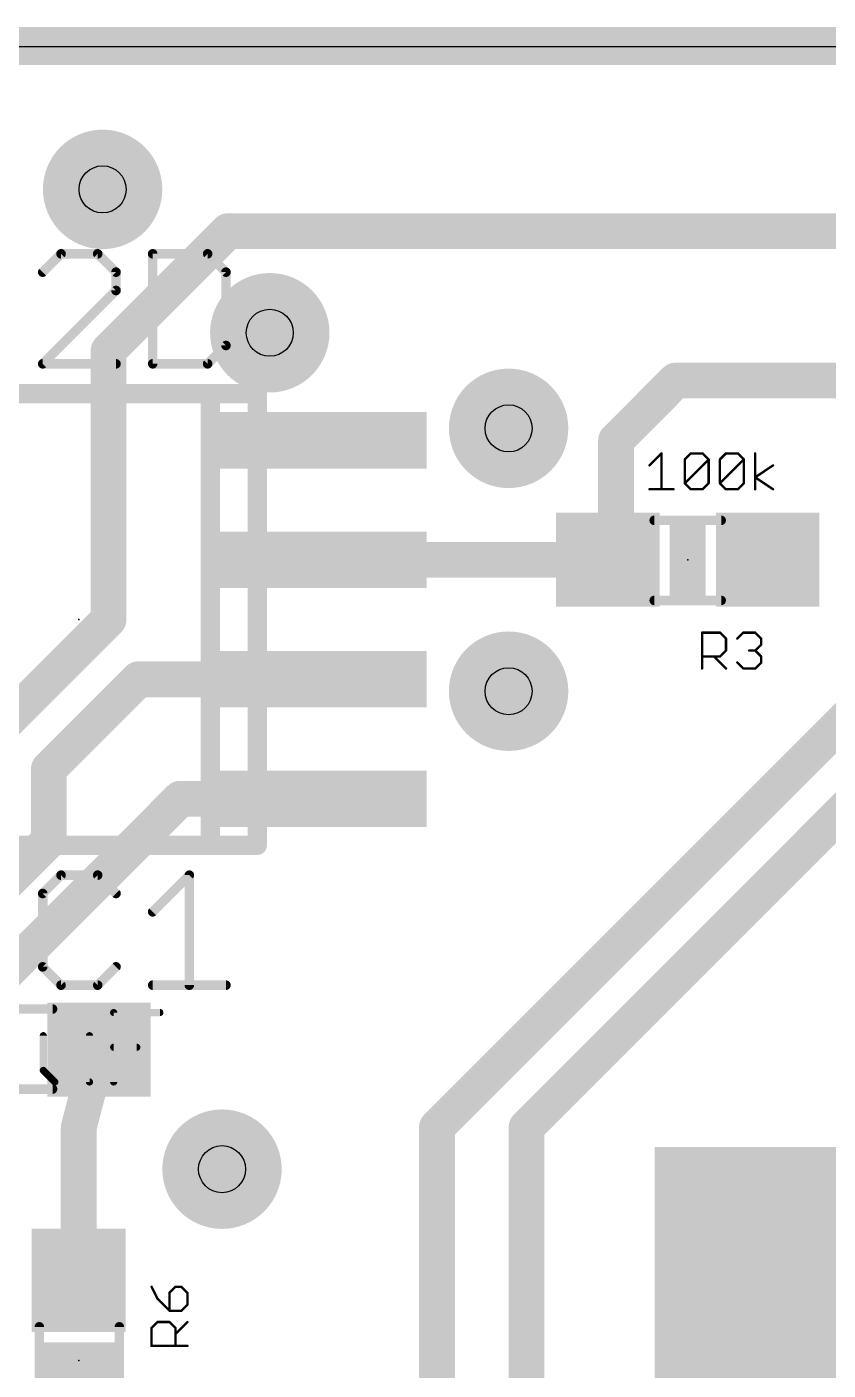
# Model space of a CAD drawing. Extents: x -0.5 to 48.5, y -14.8 to 29.2.
# Drawn here: x 25.36 to 33.88, y 14.88 to 29.16 of the extents above; entities that cross this region are included whole.
import ezdxf

# ---------------------------------------------------------------- set-up
doc = ezdxf.new("R2010")
doc.units = 0
for name, color, linetype in [('1', 22, 'CONTINUOUS'), ('18', 82, 'CONTINUOUS'), ('20', 7, 'CONTINUOUS'), ('21', 253, 'CONTINUOUS'), ('23', 7, 'CONTINUOUS'), ('25', 253, 'CONTINUOUS'), ('27', 253, 'CONTINUOUS'), ('44', 253, 'CONTINUOUS'), ('51', 253, 'CONTINUOUS')]:
    doc.layers.add(name, color=color, linetype=linetype)

# ---------------------------------------------------------------- blocks, each defined once
blk = doc.blocks.new('RECT')
blk.add_solid([(-0.5, -0.5), (0.5, -0.5), (-0.5, 0.5), (0.5, 0.5)])
blk = doc.blocks.new('ROUNDV')
at = {"const_width": 0.5}
blk.add_lwpolyline([(0, -0.25, 1), (0, 0.25, 1), (0, -0.25)], format="xyb", dxfattribs=at)

msp = doc.modelspace()

# ---------------------------------------------------------------- linework, layer by layer
at = {"layer": '1'}
for points, const_width in [([(-0.254, 28.956), (48.26, 28.956)], 0.4064), ([(27.4955, 26.9875), (26.2255, 25.7175)], 0.381), ([(41.4655, 26.9875), (27.4955, 26.9875)], 0.381), ([(26.2255, 25.7175), (26.2255, 22.86)], 0.381), ([(32.258, 25.4), (31.623, 24.765)], 0.381), ([(35.7505, 25.4), (32.258, 25.4)], 0.381), ([(31.623, 24.765), (31.623, 23.495)], 0.381), ([(28.508, 23.495), (31.535, 23.495)], 0.381), ([(31.623, 23.495), (31.535, 23.495)], 0.381), ([(26.2255, 22.86), (24.3205, 20.955)], 0.381), ([(25.5905, 21.2725), (26.543, 22.225)], 0.381), ([(26.543, 22.225), (28.508, 22.225)], 0.381), ([(34.163, 21.9075), (29.718, 17.4625)], 0.381), ([(25.5905, 20.5105), (25.5905, 21.2725)], 0.381), ([(24.4475, 18.415), (26.9875, 20.955)], 0.381), ([(26.9875, 20.955), (28.508, 20.955)], 0.381), ([(30.6705, 17.4625), (34.163, 20.955)], 0.381), ([(24.4475, 19.3675), (25.5905, 20.5105)], 0.381), ([(25.908, 17.4625), (26.123, 18.288)], 0.381), ([(25.908, 17.4625), (25.908, 15.836)], 0.381), ([(29.718, 17.4625), (29.718, 11.7475)], 0.381), ([(30.6705, 14.2875), (30.6705, 17.4625)], 0.381)]:
    msp.add_lwpolyline(points, dxfattribs=dict(at, const_width=const_width))
at = {"layer": '1', "const_width": 0.1905}
for points in [[(27.4955, 27.0828, 1), (27.4955, 26.8923)], [(27.5629, 26.9201, 1), (27.4281, 27.0549)], [(26.1581, 25.7849, 1), (26.2929, 25.6501)], [(26.3208, 25.7175, 1), (26.1303, 25.7175)], [(32.258, 25.4953, 1), (32.258, 25.3048)], [(32.3254, 25.3326, 1), (32.1906, 25.4674)], [(31.5556, 24.8324, 1), (31.6904, 24.6976)], [(31.7183, 24.765, 1), (31.5278, 24.765)], [(28.508, 23.5903, 1), (28.508, 23.3998)], [(31.535, 23.5903, 1), (31.535, 23.3998)], [(31.5278, 23.495, 1), (31.7183, 23.495)], [(31.535, 23.3998, 1), (31.535, 23.5903)], [(31.623, 23.3998, 1), (31.623, 23.5903)], [(26.2929, 22.7926, 1), (26.1581, 22.9274)], [(26.1303, 22.86, 1), (26.3208, 22.86)], [(26.543, 22.3203, 1), (26.543, 22.1298)], [(26.6104, 22.1576, 1), (26.4756, 22.2924)], [(28.508, 22.1298, 1), (28.508, 22.3203)], [(25.5231, 21.3399, 1), (25.6579, 21.2051)], [(25.6858, 21.2725, 1), (25.4953, 21.2725)], [(26.9875, 21.0503, 1), (26.9875, 20.8598)], [(27.0549, 20.8876, 1), (26.9201, 21.0224)], [(28.508, 20.8598, 1), (28.508, 21.0503)], [(25.4953, 20.5105, 1), (25.6858, 20.5105)], [(25.6579, 20.4431, 1), (25.5231, 20.5779)], [(26.2152, 18.264, 1), (26.0308, 18.312)], [(26.0033, 17.4625, 1), (25.8128, 17.4625)], [(25.8158, 17.4865, 1), (26.0002, 17.4385)], [(29.8133, 17.4625, 1), (29.6227, 17.4625)], [(29.6506, 17.5299, 1), (29.7854, 17.3951)], [(30.6031, 17.5299, 1), (30.7379, 17.3951)], [(30.7658, 17.4625, 1), (30.5753, 17.4625)], [(25.8128, 15.836, 1), (26.0033, 15.836)]]:
    msp.add_lwpolyline(points, format="xyb", dxfattribs=at)
at = {"layer": '20'}
msp.add_line((48.26, 28.946), (0, 28.946), dxfattribs=at)
at = {"layer": '23'}
for p in [(32.385, 23.495), (25.908, 22.86), (25.908, 14.986)]:
    msp.add_point(p, dxfattribs=at)
at = {"layer": '25'}
for points, const_width in [([(32.5383, 22.3393), (32.5383, 22.7206)], 0.0254), ([(32.5383, 22.7206), (32.7289, 22.7206)], 0.0254), ([(32.7289, 22.7206), (32.7925, 22.6571)], 0.0254), ([(32.9125, 22.6571), (32.976, 22.7206)], 0.0254), ([(32.976, 22.7206), (33.1032, 22.7206)], 0.0254), ([(33.1032, 22.7206), (33.1667, 22.6571)], 0.0254), ([(32.7925, 22.6571), (32.7925, 22.53)], 0.0254), ([(33.1667, 22.5935), (33.1032, 22.53)], 0.0254), ([(33.1667, 22.6571), (33.1667, 22.5935)], 0.0254), ([(32.7289, 22.4664), (32.5383, 22.4664)], 0.0254), ([(32.6654, 22.4664), (32.7925, 22.3393)], 0.0254), ([(32.7925, 22.53), (32.7289, 22.4664)], 0.0254), ([(32.976, 22.3393), (32.9125, 22.4029)], 0.0254), ([(33.1032, 22.53), (33.0396, 22.53)], 0.0254), ([(33.1032, 22.53), (33.1667, 22.4664)], 0.0254), ([(33.1667, 22.4029), (33.1032, 22.3393)], 0.0254), ([(33.1667, 22.4664), (33.1667, 22.4029)], 0.0254), ([(33.1032, 22.3393), (32.976, 22.3393)], 0.0254), ([(25.7199, 20.1432), (25.525, 19.9483)], 0.1016), ([(26.1097, 20.1432), (25.7199, 20.1432)], 0.1016), ([(26.3046, 19.9483), (26.1097, 20.1432)], 0.1016), ([(26.6944, 19.7534), (27.0842, 20.1432)], 0.1016), ([(27.0842, 20.1432), (27.0842, 18.9738)], 0.1016), ([(25.525, 19.9483), (25.525, 19.1687)], 0.1016), ([(25.525, 19.1687), (25.7199, 18.9738)], 0.1016), ([(26.1097, 18.9738), (26.3046, 19.1687)], 0.1016), ([(25.7199, 18.9738), (26.1097, 18.9738)], 0.1016), ([(26.6944, 18.9738), (27.474, 18.9738)], 0.1016), ([(26.6824, 15.7677), (26.7459, 15.6406)], 0.0254), ([(26.9366, 15.7677), (26.873, 15.7042)], 0.0254), ([(26.873, 15.7042), (26.873, 15.5135)], 0.0254), ([(27.0001, 15.7677), (26.9366, 15.7677)], 0.0254), ([(27.0637, 15.7042), (27.0001, 15.7677)], 0.0254), ([(27.0637, 15.577), (27.0637, 15.7042)], 0.0254), ([(26.7459, 15.6406), (26.873, 15.5135)], 0.0254), ([(27.0001, 15.5135), (27.0637, 15.577)], 0.0254), ([(26.873, 15.5135), (27.0001, 15.5135)], 0.0254), ([(26.6824, 15.3299), (26.7459, 15.3935)], 0.0254), ([(26.6824, 15.1393), (26.6824, 15.3299)], 0.0254), ([(26.7459, 15.3935), (26.873, 15.3935)], 0.0254), ([(26.873, 15.3935), (26.9366, 15.3299)], 0.0254), ([(26.9366, 15.2664), (27.0637, 15.3935)], 0.0254), ([(26.9366, 15.3299), (26.9366, 15.1393)], 0.0254), ([(27.0637, 15.1393), (26.6824, 15.1393)], 0.0254)]:
    msp.add_lwpolyline(points, dxfattribs=dict(at, const_width=const_width))
for points, const_width in [([(32.5446, 22.7206, 1), (32.5319, 22.7206)], 0.0127), ([(32.5383, 22.727, 1), (32.5383, 22.7143)], 0.0127), ([(32.7334, 22.7251, 1), (32.7245, 22.7161)], 0.0127), ([(32.7289, 22.7143, 1), (32.7289, 22.727)], 0.0127), ([(32.976, 22.727, 1), (32.976, 22.7143)], 0.0127), ([(32.9805, 22.7161, 1), (32.9716, 22.7251)], 0.0127), ([(33.1076, 22.7251, 1), (33.0987, 22.7161)], 0.0127), ([(33.1032, 22.7143, 1), (33.1032, 22.727)], 0.0127), ([(32.7989, 22.6571, 1), (32.7862, 22.6571)], 0.0127), ([(32.788, 22.6526, 1), (32.797, 22.6616)], 0.0127), ([(32.908, 22.6616, 1), (32.917, 22.6526)], 0.0127), ([(33.1731, 22.6571, 1), (33.1604, 22.6571)], 0.0127), ([(33.1604, 22.5935, 1), (33.1731, 22.5935)], 0.0127), ([(33.1622, 22.6526, 1), (33.1712, 22.6616)], 0.0127), ([(33.1712, 22.589, 1), (33.1622, 22.598)], 0.0127), ([(32.5383, 22.4728, 1), (32.5383, 22.4601)], 0.0127), ([(32.6699, 22.4709, 1), (32.6609, 22.4619)], 0.0127), ([(32.7245, 22.4709, 1), (32.7334, 22.4619)], 0.0127), ([(32.7289, 22.4601, 1), (32.7289, 22.4728)], 0.0127), ([(32.7862, 22.53, 1), (32.7989, 22.53)], 0.0127), ([(32.797, 22.5255, 1), (32.788, 22.5345)], 0.0127), ([(32.917, 22.4073, 1), (32.908, 22.3984)], 0.0127), ([(33.0396, 22.5363, 1), (33.0396, 22.5236)], 0.0127), ([(33.1076, 22.5345, 1), (33.0987, 22.5255)], 0.0127), ([(33.0987, 22.5345, 1), (33.1076, 22.5255)], 0.0127), ([(33.1032, 22.5236, 1), (33.1032, 22.5363)], 0.0127), ([(33.1731, 22.4664, 1), (33.1604, 22.4664)], 0.0127), ([(33.1622, 22.4619, 1), (33.1712, 22.4709)], 0.0127), ([(33.1712, 22.3984, 1), (33.1622, 22.4073)], 0.0127), ([(32.5319, 22.3393, 1), (32.5446, 22.3393)], 0.0127), ([(32.788, 22.3348, 1), (32.797, 22.3438)], 0.0127), ([(32.976, 22.3457, 1), (32.976, 22.333)], 0.0127), ([(32.9716, 22.3348, 1), (32.9805, 22.3438)], 0.0127), ([(33.0987, 22.3438, 1), (33.1076, 22.3348)], 0.0127), ([(33.1032, 22.333, 1), (33.1032, 22.3457)], 0.0127), ([(33.1604, 22.4029, 1), (33.1731, 22.4029)], 0.0127), ([(25.7199, 20.1686, 1), (25.7199, 20.1178)], 0.0508), ([(25.7379, 20.1252, 1), (25.7019, 20.1612)], 0.0508), ([(26.1277, 20.1612, 1), (26.0917, 20.1252)], 0.0508), ([(26.1097, 20.1178, 1), (26.1097, 20.1686)], 0.0508), ([(27.1096, 20.1432, 1), (27.0588, 20.1432)], 0.0508), ([(27.1022, 20.1252, 1), (27.0662, 20.1612)], 0.0508), ([(25.507, 19.9663, 1), (25.543, 19.9303)], 0.0508), ([(25.5504, 19.9483, 1), (25.4996, 19.9483)], 0.0508), ([(26.2866, 19.9303, 1), (26.3226, 19.9663)], 0.0508), ([(26.6764, 19.7714, 1), (26.7124, 19.7354)], 0.0508), ([(25.543, 19.1867, 1), (25.507, 19.1507)], 0.0508), ([(25.4996, 19.1687, 1), (25.5504, 19.1687)], 0.0508), ([(26.3226, 19.1507, 1), (26.2866, 19.1867)], 0.0508), ([(25.7199, 18.9992, 1), (25.7199, 18.9484)], 0.0508), ([(25.7019, 18.9558, 1), (25.7379, 18.9918)], 0.0508), ([(26.0917, 18.9918, 1), (26.1277, 18.9558)], 0.0508), ([(26.1097, 18.9484, 1), (26.1097, 18.9992)], 0.0508), ([(26.6944, 18.9992, 1), (26.6944, 18.9484)], 0.0508), ([(27.0588, 18.9738, 1), (27.1096, 18.9738)], 0.0508), ([(27.474, 18.9484, 1), (27.474, 18.9992)], 0.0508), ([(26.6881, 15.7705, 1), (26.6767, 15.7649)], 0.0127), ([(26.8685, 15.7086, 1), (26.8775, 15.6997)], 0.0127), ([(26.8794, 15.7042, 1), (26.8667, 15.7042)], 0.0127), ([(26.9366, 15.7741, 1), (26.9366, 15.7614)], 0.0127), ([(26.9411, 15.7632, 1), (26.9321, 15.7722)], 0.0127), ([(27.0046, 15.7722, 1), (26.9957, 15.7632)], 0.0127), ([(27.0001, 15.7614, 1), (27.0001, 15.7741)], 0.0127), ([(27.0701, 15.7042, 1), (27.0573, 15.7042)], 0.0127), ([(27.0592, 15.6997, 1), (27.0682, 15.7086)], 0.0127), ([(26.7504, 15.6451, 1), (26.7414, 15.6361)], 0.0127), ([(26.7403, 15.6378, 1), (26.7516, 15.6434)], 0.0127), ([(27.0573, 15.577, 1), (27.0701, 15.577)], 0.0127), ([(27.0682, 15.5726, 1), (27.0592, 15.5815)], 0.0127), ([(26.873, 15.5198, 1), (26.873, 15.5071)], 0.0127), ([(26.8667, 15.5135, 1), (26.8794, 15.5135)], 0.0127), ([(26.8685, 15.509, 1), (26.8775, 15.518)], 0.0127), ([(26.9957, 15.518, 1), (27.0046, 15.509)], 0.0127), ([(27.0001, 15.5071, 1), (27.0001, 15.5198)], 0.0127), ([(26.6887, 15.3299, 1), (26.676, 15.3299)], 0.0127), ([(26.6779, 15.3344, 1), (26.6869, 15.3255)], 0.0127), ([(26.7459, 15.3999, 1), (26.7459, 15.3872)], 0.0127), ([(26.7504, 15.389, 1), (26.7414, 15.398)], 0.0127), ([(26.8775, 15.398, 1), (26.8685, 15.389)], 0.0127), ([(26.873, 15.3872, 1), (26.873, 15.3999)], 0.0127), ([(26.9429, 15.3299, 1), (26.9302, 15.3299)], 0.0127), ([(26.9321, 15.2709, 1), (26.9411, 15.2619)], 0.0127), ([(26.9321, 15.3255, 1), (26.9411, 15.3344)], 0.0127), ([(27.0682, 15.389, 1), (27.0592, 15.398)], 0.0127), ([(26.676, 15.1393, 1), (26.6887, 15.1393)], 0.0127), ([(26.6824, 15.1456, 1), (26.6824, 15.1329)], 0.0127), ([(26.9302, 15.1393, 1), (26.9429, 15.1393)], 0.0127), ([(27.0637, 15.1329, 1), (27.0637, 15.1456)], 0.0127)]:
    msp.add_lwpolyline(points, format="xyb", dxfattribs=dict(at, const_width=const_width))
at = {"layer": '27'}
for points, const_width in [([(25.7199, 26.7472), (25.525, 26.5523)], 0.1016), ([(26.1097, 26.7472), (25.7199, 26.7472)], 0.1016), ([(26.3046, 26.5523), (26.1097, 26.7472)], 0.1016), ([(26.6944, 26.7472), (26.6944, 25.5778)], 0.1016), ([(27.2791, 26.7472), (26.6944, 26.7472)], 0.1016), ([(27.474, 26.5523), (27.2791, 26.7472)], 0.1016), ([(26.3046, 26.3574), (26.3046, 26.5523)], 0.1016), ([(27.474, 25.7727), (27.474, 26.5523)], 0.1016), ([(25.525, 25.5778), (26.3046, 26.3574)], 0.1016), ([(27.2791, 25.5778), (27.474, 25.7727)], 0.1016), ([(26.3046, 25.5778), (25.525, 25.5778)], 0.1016), ([(26.6944, 25.5778), (27.2791, 25.5778)], 0.1016), ([(31.9792, 24.4985), (32.1063, 24.6256)], 0.0254), ([(32.1063, 24.6256), (32.1063, 24.2443)], 0.0254), ([(32.3534, 24.5621), (32.417, 24.6256)], 0.0254), ([(32.3534, 24.3079), (32.3534, 24.5621)], 0.0254), ([(32.3534, 24.3079), (32.6077, 24.5621)], 0.0254), ([(32.417, 24.6256), (32.5441, 24.6256)], 0.0254), ([(32.5441, 24.6256), (32.6077, 24.5621)], 0.0254), ([(32.6077, 24.5621), (32.6077, 24.3079)], 0.0254), ([(32.7277, 24.5621), (32.7912, 24.6256)], 0.0254), ([(32.7277, 24.3079), (32.7277, 24.5621)], 0.0254), ([(32.7277, 24.3079), (32.9819, 24.5621)], 0.0254), ([(32.7912, 24.6256), (32.9183, 24.6256)], 0.0254), ([(32.9183, 24.6256), (32.9819, 24.5621)], 0.0254), ([(32.9819, 24.5621), (32.9819, 24.3079)], 0.0254), ([(33.1019, 24.2443), (33.1019, 24.6256)], 0.0254), ([(33.1019, 24.3714), (33.2925, 24.4985)], 0.0254), ([(32.417, 24.2443), (32.3534, 24.3079)], 0.0254), ([(32.6077, 24.3079), (32.5441, 24.2443)], 0.0254), ([(32.7912, 24.2443), (32.7277, 24.3079)], 0.0254), ([(32.9819, 24.3079), (32.9183, 24.2443)], 0.0254), ([(33.2925, 24.2443), (33.1019, 24.3714)], 0.0254), ([(31.9792, 24.2443), (32.2335, 24.2443)], 0.0254), ([(32.5441, 24.2443), (32.417, 24.2443)], 0.0254), ([(32.9183, 24.2443), (32.7912, 24.2443)], 0.0254), ([(26.2796, 17.9451), (26.2796, 18.6823)], 0.0762), ([(26.2796, 18.6823), (26.771, 18.6823)], 0.0762), ([(25.5311, 18.4366), (25.5311, 18.068)], 0.0762), ([(26.0226, 17.9451), (26.0226, 18.4366)], 0.0762), ([(26.2796, 18.3137), (26.5253, 18.3137)], 0.0762), ([(25.5311, 18.068), (25.654, 17.9451)], 0.0762), ([(25.654, 17.9451), (26.0226, 17.9451)], 0.0762)]:
    msp.add_lwpolyline(points, dxfattribs=dict(at, const_width=const_width))
for points, const_width in [([(25.7199, 26.7726, 1), (25.7199, 26.7218)], 0.0508), ([(25.7378, 26.7292, 1), (25.7019, 26.7652)], 0.0508), ([(26.1276, 26.7652, 1), (26.0917, 26.7292)], 0.0508), ([(26.1097, 26.7218, 1), (26.1097, 26.7726)], 0.0508), ([(26.7198, 26.7472, 1), (26.669, 26.7472)], 0.0508), ([(26.6944, 26.7726, 1), (26.6944, 26.7218)], 0.0508), ([(27.297, 26.7652, 1), (27.2611, 26.7292)], 0.0508), ([(27.2791, 26.7218, 1), (27.2791, 26.7726)], 0.0508), ([(25.507, 26.5703, 1), (25.543, 26.5343)], 0.0508), ([(26.33, 26.5523, 1), (26.2792, 26.5523)], 0.0508), ([(26.2866, 26.5343, 1), (26.3225, 26.5703)], 0.0508), ([(27.4994, 26.5523, 1), (27.4486, 26.5523)], 0.0508), ([(27.456, 26.5343, 1), (27.4919, 26.5703)], 0.0508), ([(26.2792, 26.3574, 1), (26.33, 26.3574)], 0.0508), ([(26.3225, 26.3394, 1), (26.2866, 26.3754)], 0.0508), ([(27.4486, 25.7727, 1), (27.4994, 25.7727)], 0.0508), ([(27.4919, 25.7547, 1), (27.456, 25.7907)], 0.0508), ([(25.507, 25.5958, 1), (25.543, 25.5598)], 0.0508), ([(25.525, 25.6032, 1), (25.525, 25.5524)], 0.0508), ([(26.3046, 25.5524, 1), (26.3046, 25.6032)], 0.0508), ([(26.6944, 25.6032, 1), (26.6944, 25.5524)], 0.0508), ([(26.669, 25.5778, 1), (26.7198, 25.5778)], 0.0508), ([(27.2611, 25.5958, 1), (27.297, 25.5598)], 0.0508), ([(27.2791, 25.5524, 1), (27.2791, 25.6032)], 0.0508), ([(32.1127, 24.6256, 1), (32.1, 24.6256)], 0.0127), ([(32.1108, 24.6211, 1), (32.1019, 24.6301)], 0.0127), ([(32.3598, 24.5621, 1), (32.3471, 24.5621)], 0.0127), ([(32.349, 24.5666, 1), (32.3579, 24.5576)], 0.0127), ([(32.417, 24.632, 1), (32.417, 24.6193)], 0.0127), ([(32.4215, 24.6211, 1), (32.4125, 24.6301)], 0.0127), ([(32.5486, 24.6301, 1), (32.5396, 24.6211)], 0.0127), ([(32.5441, 24.6193, 1), (32.5441, 24.632)], 0.0127), ([(32.614, 24.5621, 1), (32.6013, 24.5621)], 0.0127), ([(32.6121, 24.5576, 1), (32.6032, 24.5666)], 0.0127), ([(32.6032, 24.5576, 1), (32.6121, 24.5666)], 0.0127), ([(32.734, 24.5621, 1), (32.7213, 24.5621)], 0.0127), ([(32.7232, 24.5666, 1), (32.7321, 24.5576)], 0.0127), ([(32.7912, 24.632, 1), (32.7912, 24.6193)], 0.0127), ([(32.7957, 24.6211, 1), (32.7867, 24.6301)], 0.0127), ([(32.9228, 24.6301, 1), (32.9138, 24.6211)], 0.0127), ([(32.9183, 24.6193, 1), (32.9183, 24.632)], 0.0127), ([(32.9882, 24.5621, 1), (32.9755, 24.5621)], 0.0127), ([(32.9864, 24.5576, 1), (32.9774, 24.5666)], 0.0127), ([(32.9774, 24.5576, 1), (32.9864, 24.5666)], 0.0127), ([(33.1082, 24.6256, 1), (33.0955, 24.6256)], 0.0127), ([(31.9747, 24.503, 1), (31.9837, 24.494)], 0.0127), ([(33.296, 24.4932, 1), (33.289, 24.5038)], 0.0127), ([(32.3471, 24.3079, 1), (32.3598, 24.3079)], 0.0127), ([(32.3579, 24.3123, 1), (32.349, 24.3034)], 0.0127), ([(32.349, 24.3123, 1), (32.3579, 24.3034)], 0.0127), ([(32.6013, 24.3079, 1), (32.614, 24.3079)], 0.0127), ([(32.6121, 24.3034, 1), (32.6032, 24.3123)], 0.0127), ([(32.7321, 24.3123, 1), (32.7232, 24.3034)], 0.0127), ([(32.7232, 24.3123, 1), (32.7321, 24.3034)], 0.0127), ([(32.7213, 24.3079, 1), (32.734, 24.3079)], 0.0127), ([(32.9755, 24.3079, 1), (32.9882, 24.3079)], 0.0127), ([(32.9864, 24.3034, 1), (32.9774, 24.3123)], 0.0127), ([(33.1054, 24.3767, 1), (33.0983, 24.3661)], 0.0127), ([(33.0983, 24.3767, 1), (33.1054, 24.3661)], 0.0127), ([(31.9792, 24.2507, 1), (31.9792, 24.238)], 0.0127), ([(32.1, 24.2443, 1), (32.1127, 24.2443)], 0.0127), ([(32.2335, 24.238, 1), (32.2335, 24.2507)], 0.0127), ([(32.417, 24.2507, 1), (32.417, 24.238)], 0.0127), ([(32.4125, 24.2398, 1), (32.4215, 24.2488)], 0.0127), ([(32.5396, 24.2488, 1), (32.5486, 24.2398)], 0.0127), ([(32.5441, 24.238, 1), (32.5441, 24.2507)], 0.0127), ([(32.7912, 24.2507, 1), (32.7912, 24.238)], 0.0127), ([(32.7867, 24.2398, 1), (32.7957, 24.2488)], 0.0127), ([(32.9138, 24.2488, 1), (32.9228, 24.2398)], 0.0127), ([(32.9183, 24.238, 1), (32.9183, 24.2507)], 0.0127), ([(33.0955, 24.2443, 1), (33.1082, 24.2443)], 0.0127), ([(33.289, 24.239, 1), (33.296, 24.2496)], 0.0127), ([(26.2986, 18.6823, 1), (26.2605, 18.6823)], 0.0381), ([(26.2796, 18.7014, 1), (26.2796, 18.6633)], 0.0381), ([(26.771, 18.6633, 1), (26.771, 18.7014)], 0.0381), ([(25.5502, 18.4366, 1), (25.5121, 18.4366)], 0.0381), ([(26.0417, 18.4366, 1), (26.0036, 18.4366)], 0.0381), ([(26.2796, 18.3328, 1), (26.2796, 18.2947)], 0.0381), ([(26.5253, 18.2947, 1), (26.5253, 18.3328)], 0.0381), ([(25.5446, 18.0814, 1), (25.5177, 18.0545)], 0.0381), ([(25.5121, 18.068, 1), (25.5502, 18.068)], 0.0381), ([(25.654, 17.9642, 1), (25.654, 17.9261)], 0.0381), ([(25.6405, 17.9316, 1), (25.6675, 17.9586)], 0.0381), ([(26.0036, 17.9451, 1), (26.0417, 17.9451)], 0.0381), ([(26.0226, 17.9261, 1), (26.0226, 17.9642)], 0.0381), ([(26.2605, 17.9451, 1), (26.2986, 17.9451)], 0.0381)]:
    msp.add_lwpolyline(points, format="xyb", dxfattribs=dict(at, const_width=const_width))
at = {"layer": '44'}
for centre in [(26.162, 27.432), (27.94, 25.908), (30.48, 24.892), (30.48, 22.098), (27.432, 17.018)]:
    msp.add_circle(centre, 0.25, dxfattribs=at)
at = {"layer": '51'}
for points, const_width in [([(24.008, 25.26), (27.308, 25.26)], 0.2032), ([(27.308, 25.26), (27.808, 25.26)], 0.2032), ([(27.308, 25.26), (27.308, 20.46)], 0.2032), ([(27.808, 25.26), (27.808, 20.46)], 0.2032), ([(32.741, 23.914), (32.029, 23.914)], 0.1016), ([(32.741, 23.063), (32.029, 23.063)], 0.1016), ([(27.308, 20.46), (24.008, 20.46)], 0.2032), ([(27.808, 20.46), (27.308, 20.46)], 0.2032), ([(24.917, 18.72), (25.629, 18.72)], 0.1016), ([(24.917, 17.869), (25.629, 17.869)], 0.1016), ([(25.489, 15.342), (25.489, 14.63)], 0.1016), ([(26.34, 15.342), (26.34, 14.63)], 0.1016)]:
    msp.add_lwpolyline(points, dxfattribs=dict(at, const_width=const_width))
for points, const_width in [([(27.308, 25.3108, 1), (27.308, 25.2092)], 0.1016), ([(27.3588, 25.26, 1), (27.2572, 25.26)], 0.1016), ([(27.308, 25.2092, 1), (27.308, 25.3108)], 0.1016), ([(27.8588, 25.26, 1), (27.7572, 25.26)], 0.1016), ([(27.808, 25.2092, 1), (27.808, 25.3108)], 0.1016), ([(32.029, 23.9394, 1), (32.029, 23.8886)], 0.0508), ([(32.741, 23.8886, 1), (32.741, 23.9394)], 0.0508), ([(32.029, 23.0884, 1), (32.029, 23.0376)], 0.0508), ([(32.741, 23.0376, 1), (32.741, 23.0884)], 0.0508), ([(27.308, 20.5108, 1), (27.308, 20.4092)], 0.1016), ([(27.308, 20.4092, 1), (27.308, 20.5108)], 0.1016), ([(27.808, 20.4092, 1), (27.808, 20.5108)], 0.1016), ([(27.2572, 20.46, 1), (27.3588, 20.46)], 0.1016), ([(27.7572, 20.46, 1), (27.8588, 20.46)], 0.1016), ([(25.629, 18.6946, 1), (25.629, 18.7454)], 0.0508), ([(25.629, 17.8436, 1), (25.629, 17.8944)], 0.0508), ([(25.5144, 15.342, 1), (25.4636, 15.342)], 0.0508), ([(26.3654, 15.342, 1), (26.3146, 15.342)], 0.0508)]:
    msp.add_lwpolyline(points, format="xyb", dxfattribs=dict(at, const_width=const_width))

# ---------------------------------------------------------------- block references
at = {"layer": '1'}
for p, xscale, yscale, rotation in [((28.508, 24.765), 0.6, 2.2, 90), ((28.508, 23.495), 0.6, 2.2, 90), ((28.508, 22.225), 0.6, 2.2, 90), ((28.508, 20.955), 0.6, 2.2, 90), ((33.032, 16.004), 2, 2.5, 180)]:
    msp.add_blockref('RECT', p, dxfattribs=dict(at, xscale=xscale, yscale=yscale, rotation=rotation))
at = {"layer": '1', "xscale": 1.1}
for p, rotation in [((31.535, 23.495), 180), ((33.235, 23.495), 180), ((25.908, 15.836), 270)]:
    msp.add_blockref('RECT', p, dxfattribs=dict(at, rotation=rotation))
msp.add_blockref('RECT', (26.123, 18.288), dxfattribs=at)
at = {"layer": '18', "xscale": 1.27, "yscale": 1.27}
for p in [(26.162, 27.432), (26.162, 27.432), (27.94, 25.908), (27.94, 25.908), (30.48, 24.892), (30.48, 24.892), (30.48, 22.098), (30.48, 22.098), (27.432, 17.018), (27.432, 17.018)]:
    msp.add_blockref('ROUNDV', p, dxfattribs=at)
at = {"layer": '21', "xscale": 0.381, "yscale": 0.762}
for p, rotation in [((32.385, 23.495), 180), ((25.908, 14.986), 270)]:
    msp.add_blockref('RECT', p, dxfattribs=dict(at, rotation=rotation))
at = {"layer": '51'}
for p, xscale, yscale, rotation in [((28.458, 24.765), 0.49, 1.1, 90), ((31.8048, 23.4899), 0.5001, 0.95, 180), ((32.9732, 23.4899), 0.5001, 0.95, 180), ((28.458, 23.495), 0.49, 1.1, 90), ((28.458, 22.225), 0.49, 1.1, 90), ((28.458, 20.955), 0.49, 1.1, 90), ((25.9131, 15.5742), 0.5001, 0.95, 270)]:
    msp.add_blockref('RECT', p, dxfattribs=dict(at, xscale=xscale, yscale=yscale, rotation=rotation))
at = {"layer": '51', "xscale": 0.5001, "yscale": 0.95}
msp.add_blockref('RECT', (25.8533, 18.2931), dxfattribs=at)

doc.saveas('drawing.dxf')
